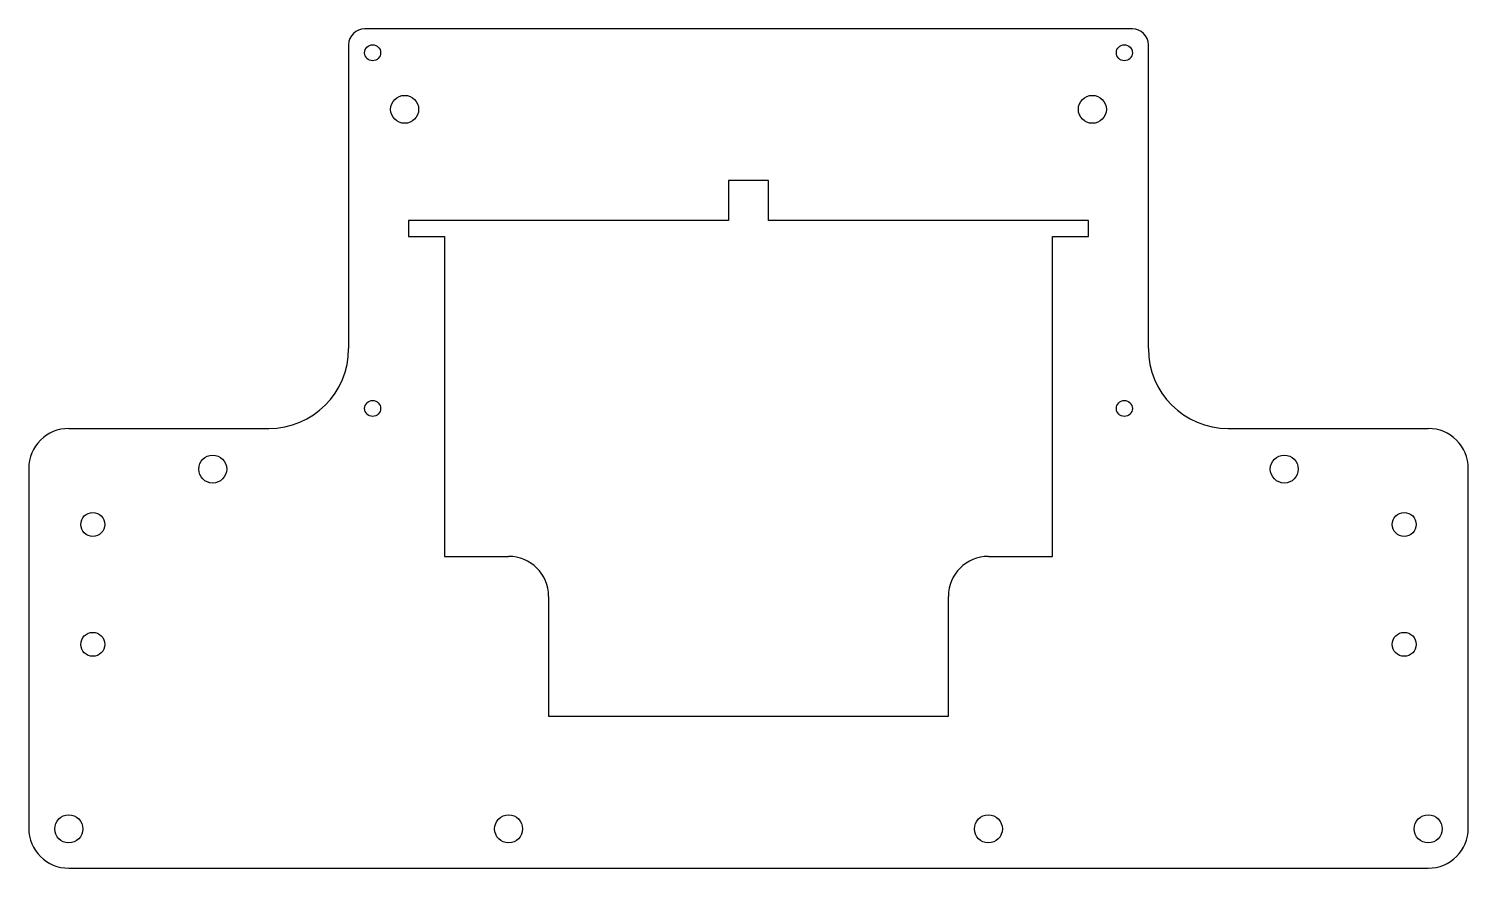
# Model space of a CAD drawing. Header units: millimetres. Extents: x -90 to 90, y -32 to 73.
import ezdxf

# ---------------------------------------------------------------- set-up
doc = ezdxf.new("R2010")
doc.units = ezdxf.units.MM

msp = doc.modelspace()

# ---------------------------------------------------------------- linework, layer by layer
at = {"color": 7, "linetype": 'Continuous', "lineweight": 25}
for p, q in [((48, 72.54), (-48, 72.54)), ((-50, 70.54), (-50, 32.54)), ((50, 32.54), (50, 70.54)), ((-2.5, 53.54), (-2.5, 48.54)), ((2.5, 53.54), (-2.5, 53.54)), ((2.5, 48.54), (2.5, 53.54)), ((-42.5, 48.54), (-42.5, 46.54)), ((-2.5, 48.54), (-42.5, 48.54)), ((42.5, 48.54), (2.5, 48.54)), ((42.5, 46.54), (42.5, 48.54)), ((-42.5, 46.54), (-38, 46.54)), ((-38, 46.54), (-38, 6.54)), ((38, 46.54), (42.5, 46.54)), ((38, 6.54), (38, 46.54)), ((-85, 22.54), (-60, 22.54)), ((60, 22.54), (85, 22.54)), ((-90, 17.54), (-90, -27.46)), ((90, -27.46), (90, 17.54)), ((-38, 6.54), (-30, 6.54)), ((30, 6.54), (38, 6.54)), ((-25, 1.54), (-25, -13.46)), ((25, -13.46), (25, 1.54)), ((-25, -13.46), (25, -13.46)), ((-85, -32.46), (85, -32.46))]:
    msp.add_line(p, q, dxfattribs=at)
for centre, radius in [((-47, 69.54), 1), ((47, 69.54), 1), ((-43, 62.46), 1.75), ((43, 62.46), 1.75), ((-47, 25.04), 1), ((47, 25.04), 1), ((-67, 17.46), 1.75), ((67, 17.46), 1.75), ((-82, 10.54), 1.5), ((82, 10.54), 1.5), ((-82, -4.46), 1.5), ((82, -4.46), 1.5), ((-85, -27.54), 1.75), ((-30, -27.54), 1.75), ((30, -27.54), 1.75), ((85, -27.54), 1.75)]:
    msp.add_circle(centre, radius, dxfattribs=at)
for centre, radius, start, end in [((-48, 70.54), 2, 90, 180), ((48, 70.54), 2, 0, 90), ((-60, 32.54), 10, 270, 0), ((60, 32.54), 10, 180, 270), ((-85, 17.54), 5, 90, 180), ((85, 17.54), 5, 0, 90), ((-30, 1.54), 5, 0, 90), ((30, 1.54), 5, 90, 180), ((-85, -27.46), 5, 180, 270), ((85, -27.46), 5, 270, 0)]:
    msp.add_arc(centre, radius, start, end, dxfattribs=at)

doc.saveas('drawing.dxf')
